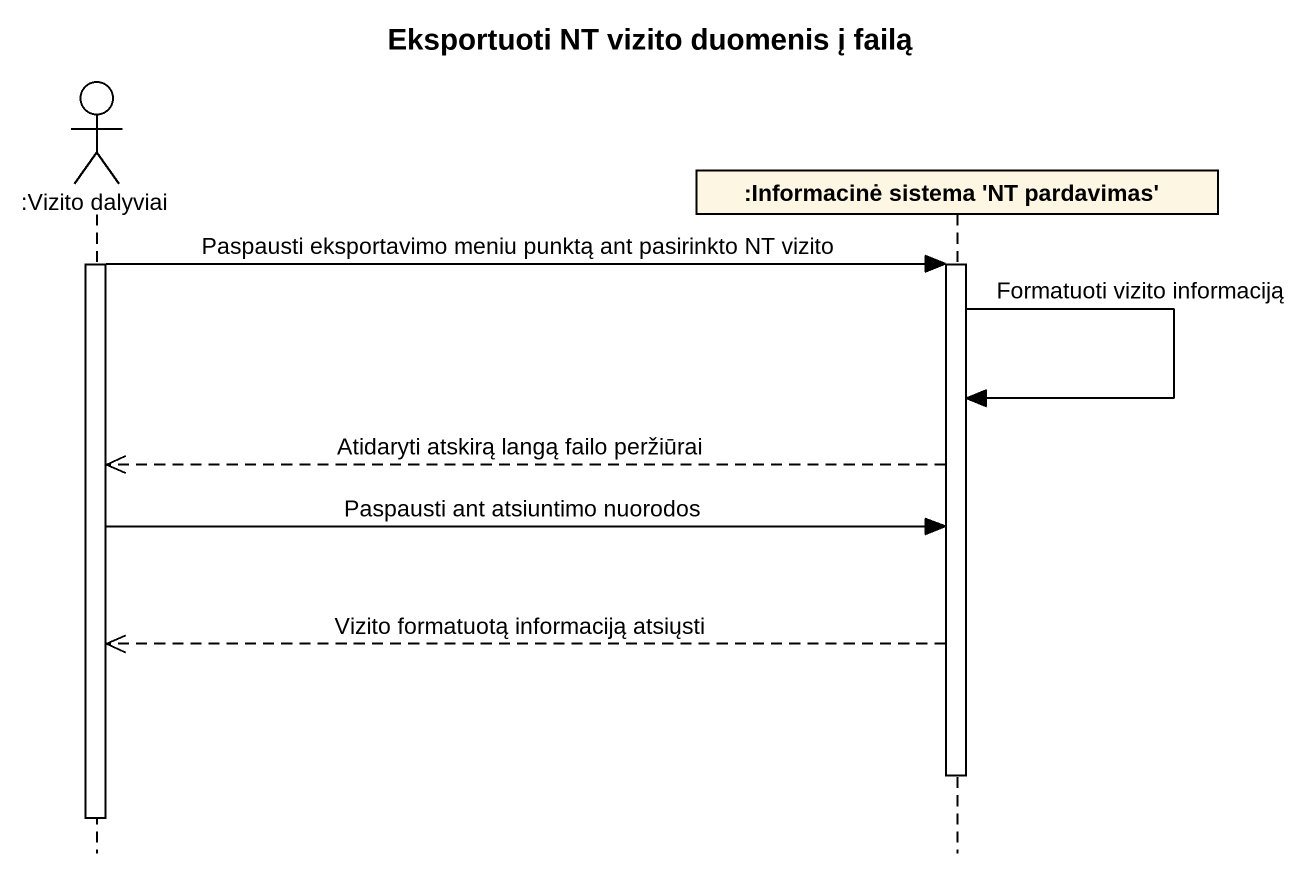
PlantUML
@startuml
title Eksportuoti NT vizito duomenis į failą
hide footbox
actor ":Vizito dalyviai" as Vizito_dalyviai
participant ":Informacinė sistema 'NT pardavimas'" as Informacinė_sistema_NT

activate Vizito_dalyviai
Vizito_dalyviai -> Informacinė_sistema_NT : Paspausti eksportavimo meniu punktą ant pasirinkto NT vizito
activate Informacinė_sistema_NT
Informacinė_sistema_NT -> Informacinė_sistema_NT : Formatuoti vizito informaciją
Informacinė_sistema_NT -->> Vizito_dalyviai : Atidaryti atskirą langą failo peržiūrai
Vizito_dalyviai -> Informacinė_sistema_NT : Paspausti ant atsiuntimo nuorodos
Informacinė_sistema_NT -->> Vizito_dalyviai : Vizito formatuotą informaciją atsiųsti
deactivate Informacinė_sistema_NT
deactivate Vizito_dalyviai
@enduml
